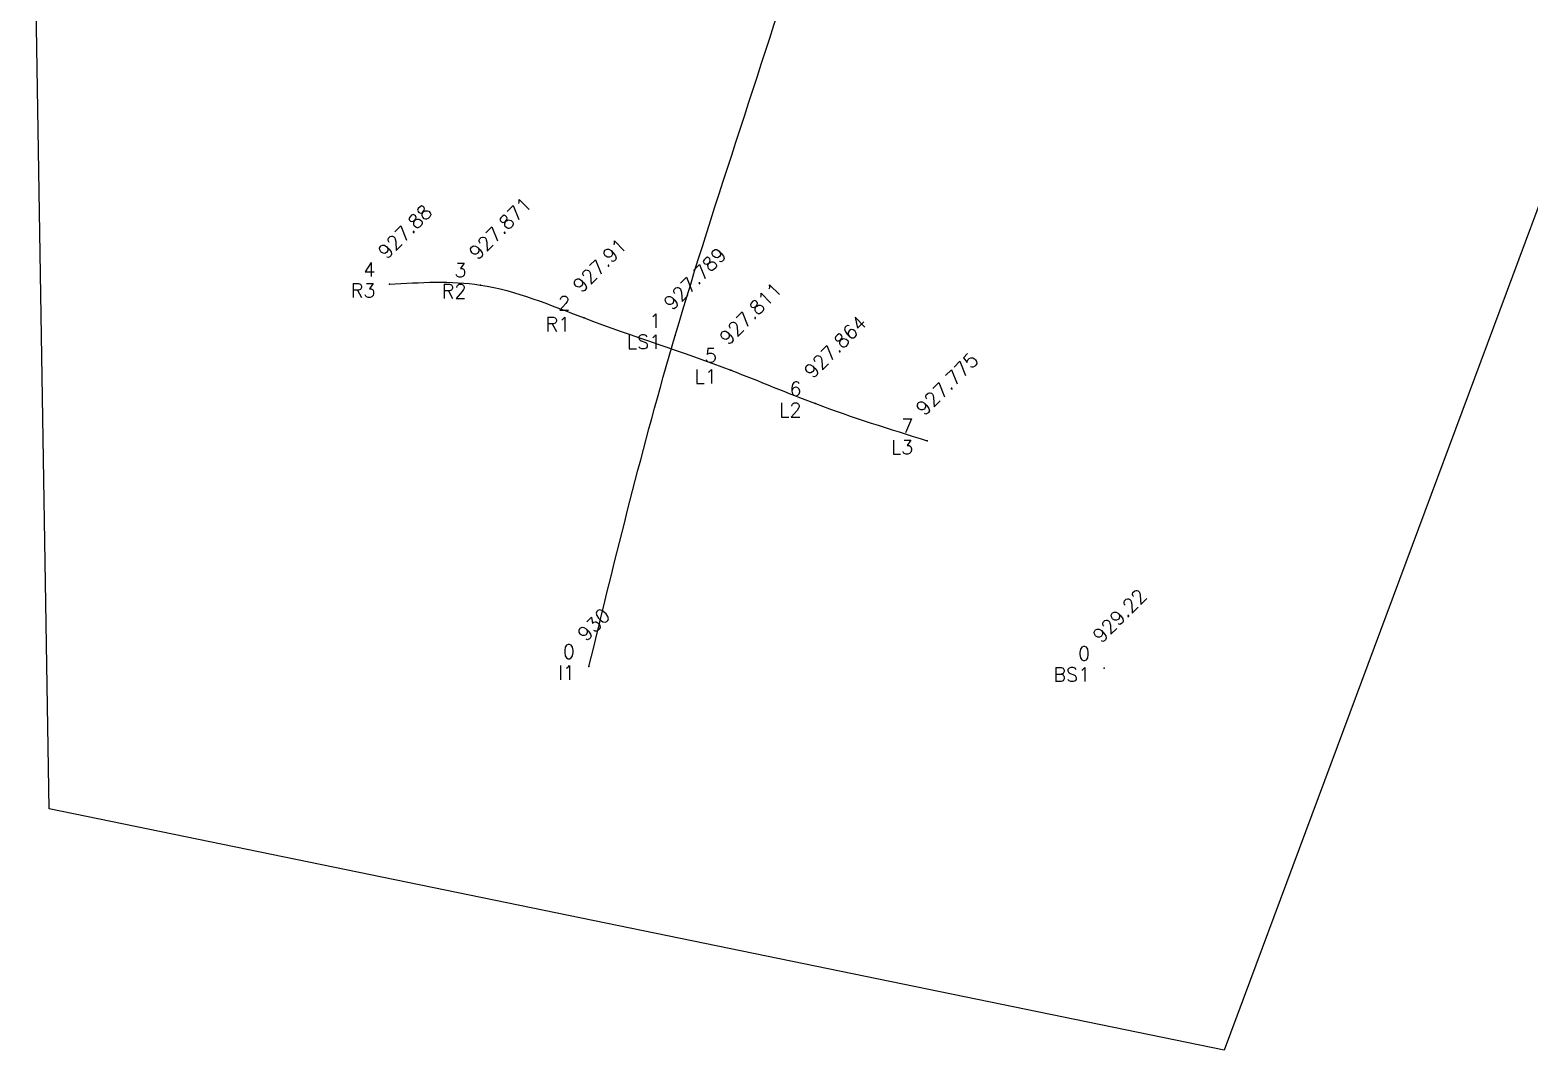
# Model space of a CAD drawing. Header units: millimetres. Extents: x 824502 to 1498685, y 1474633 to 1481826.
# Drawn here: x 1478918.06 to 1478944.72, y 1478921.18 to 1478939.32 of the extents above; entities that cross this region are included whole.
import ezdxf
from ezdxf.enums import TextEntityAlignment as Align

# ---------------------------------------------------------------- set-up
doc = ezdxf.new("R2010")
doc.units = ezdxf.units.MM
for name, color, linetype in [('Boundary', 6, 'Continuous'), ('Points', 7, 'Continuous'), ('Points-ELV', 6, 'Continuous'), ('Points-NUM', 4, 'Continuous'), ('Points-TXT', 3, 'Continuous')]:
    doc.layers.add(name, color=color, linetype=linetype)
doc.styles.add('ROMANS', font='romans.shx')

# ---------------------------------------------------------------- blocks, each defined once
blk = doc.blocks.new('POINTS')
at = {"layer": 'Points'}
blk.add_line((0, 0), (0, 0), dxfattribs=at)
blk.add_point((0, 0), dxfattribs=at)
at = {"layer": 'Points-ELV', "style": 'ROMANS'}
blk.add_attdef('ELEV', text='', height=1, rotation=45, dxfattribs=at).set_placement((0, 0), align=Align.BOTTOM_LEFT)
at = {"layer": 'Points-NUM', "style": 'ROMANS'}
blk.add_attdef('PTNUM', text='', height=1, dxfattribs=at).set_placement((0, 0), align=Align.BOTTOM_RIGHT)
at = {"layer": 'Points-TXT', "style": 'ROMANS'}
blk.add_attdef('DESC', text='', height=1, dxfattribs=at).set_placement((0, 0), align=Align.BOTTOM_RIGHT)

msp = doc.modelspace()

# ---------------------------------------------------------------- linework, layer by layer
for points in [[(1478928, 1478928, 930), (1478929.534, 1478933.886, 927.789), (1478931.874, 1478941.278, 925.836), (1478937.628, 1478963.439, 922.436), (1478940.734, 1478973.753, 919.499), (1478942.999, 1478987.351, 915.274), (1478948.85, 1478995.509, 914.296), (1478953.344, 1479011.703, 913.581), (1478958.789, 1479018.609, 913.905), (1478955.659, 1479027.632, 914.756), (1478958.585, 1479042.711, 922.659), (1478960.124, 1479055.388, 928.032)], [(1478924.451, 1478934.797, 927.88), (1478926.07, 1478934.783, 927.871), (1478927.916, 1478934.197, 927.91), (1478930.525, 1478933.267, 927.811), (1478932.031, 1478932.673, 927.864), (1478934.019, 1478932.013, 927.775)]]:
    msp.add_spline(points, degree=3)
at = {"layer": 'Boundary'}
msp.add_polyline3d([(1478951.318, 1479060.714, 0), (1478971.153, 1479059.26, 0), (1478966.702, 1479033.08, 0), (1478971.392, 1479020.191, 0), (1478966.871, 1479003.815, 0), (1478961.56, 1478985.406, 0), (1478951.167, 1478958.256, 0), (1478947.098, 1478942.106, 0), (1478939.3, 1478921.176, 0), (1478918.394, 1478925.468, 0), (1478918.055, 1478946.7, 0), (1478935.234, 1478998.018, 0), (1478943.716, 1479022.801, 0), (1478951.32, 1479060.716, 0)], dxfattribs=at)

# ---------------------------------------------------------------- block references
at = {"layer": 'Points', "linetype": 'Continuous'}
ref = msp.add_blockref('POINTS', (1478926.07, 1478934.783, 927.871), dxfattribs=at)
ref.add_attrib('PTNUM', '3', dxfattribs={"layer": 'Points-NUM', "height": 0.25, "style": 'ROMANS'}).set_placement((1478925.82, 1478934.846, 927.871), align=Align.BOTTOM_RIGHT)
ref.add_attrib('DESC', 'R2', dxfattribs={"layer": 'Points-TXT', "height": 0.25, "style": 'ROMANS'}).set_placement((1478925.82, 1478934.471, 927.871), align=Align.BOTTOM_RIGHT)
ref.add_attrib('ELEV', '927.871', dxfattribs={"layer": 'Points-ELV', "height": 0.25, "rotation": 45, "style": 'ROMANS'}).set_placement((1478926.07, 1478935.158, 927.871), align=Align.BOTTOM_LEFT)
ref = msp.add_blockref('POINTS', (1478926.07, 1478934.783, 927.871), dxfattribs=at)
ref.add_attrib('PTNUM', '3', dxfattribs={"layer": 'Points-NUM', "height": 0.25, "style": 'ROMANS'}).set_placement((1478925.82, 1478934.846, 927.871), align=Align.BOTTOM_RIGHT)
ref.add_attrib('DESC', 'R2', dxfattribs={"layer": 'Points-TXT', "height": 0.25, "style": 'ROMANS'}).set_placement((1478925.82, 1478934.471, 927.871), align=Align.BOTTOM_RIGHT)
ref.add_attrib('ELEV', '927.871', dxfattribs={"layer": 'Points-ELV', "height": 0.25, "rotation": 45, "style": 'ROMANS'}).set_placement((1478926.07, 1478935.158, 927.871), align=Align.BOTTOM_LEFT)
ref = msp.add_blockref('POINTS', (1478924.451, 1478934.797, 927.88), dxfattribs=at)
ref.add_attrib('PTNUM', '4', dxfattribs={"layer": 'Points-NUM', "height": 0.25, "style": 'ROMANS'}).set_placement((1478924.201, 1478934.86, 927.88), align=Align.BOTTOM_RIGHT)
ref.add_attrib('DESC', 'R3', dxfattribs={"layer": 'Points-TXT', "height": 0.25, "style": 'ROMANS'}).set_placement((1478924.201, 1478934.485, 927.88), align=Align.BOTTOM_RIGHT)
ref.add_attrib('ELEV', '927.88', dxfattribs={"layer": 'Points-ELV', "height": 0.25, "rotation": 45, "style": 'ROMANS'}).set_placement((1478924.451, 1478935.172, 927.88), align=Align.BOTTOM_LEFT)
ref = msp.add_blockref('POINTS', (1478924.451, 1478934.797, 927.88), dxfattribs=at)
ref.add_attrib('PTNUM', '4', dxfattribs={"layer": 'Points-NUM', "height": 0.25, "style": 'ROMANS'}).set_placement((1478924.201, 1478934.86, 927.88), align=Align.BOTTOM_RIGHT)
ref.add_attrib('DESC', 'R3', dxfattribs={"layer": 'Points-TXT', "height": 0.25, "style": 'ROMANS'}).set_placement((1478924.201, 1478934.485, 927.88), align=Align.BOTTOM_RIGHT)
ref.add_attrib('ELEV', '927.88', dxfattribs={"layer": 'Points-ELV', "height": 0.25, "rotation": 45, "style": 'ROMANS'}).set_placement((1478924.451, 1478935.172, 927.88), align=Align.BOTTOM_LEFT)
ref = msp.add_blockref('POINTS', (1478927.916, 1478934.197, 927.91), dxfattribs=at)
ref.add_attrib('PTNUM', '2', dxfattribs={"layer": 'Points-NUM', "height": 0.25, "style": 'ROMANS'}).set_placement((1478927.666, 1478934.259, 927.91), align=Align.BOTTOM_RIGHT)
ref.add_attrib('DESC', 'R1', dxfattribs={"layer": 'Points-TXT', "height": 0.25, "style": 'ROMANS'}).set_placement((1478927.666, 1478933.884, 927.91), align=Align.BOTTOM_RIGHT)
ref.add_attrib('ELEV', '927.91', dxfattribs={"layer": 'Points-ELV', "height": 0.25, "rotation": 45, "style": 'ROMANS'}).set_placement((1478927.916, 1478934.572, 927.91), align=Align.BOTTOM_LEFT)
ref = msp.add_blockref('POINTS', (1478927.916, 1478934.197, 927.91), dxfattribs=at)
ref.add_attrib('PTNUM', '2', dxfattribs={"layer": 'Points-NUM', "height": 0.25, "style": 'ROMANS'}).set_placement((1478927.666, 1478934.259, 927.91), align=Align.BOTTOM_RIGHT)
ref.add_attrib('DESC', 'R1', dxfattribs={"layer": 'Points-TXT', "height": 0.25, "style": 'ROMANS'}).set_placement((1478927.666, 1478933.884, 927.91), align=Align.BOTTOM_RIGHT)
ref.add_attrib('ELEV', '927.91', dxfattribs={"layer": 'Points-ELV', "height": 0.25, "rotation": 45, "style": 'ROMANS'}).set_placement((1478927.916, 1478934.572, 927.91), align=Align.BOTTOM_LEFT)
ref = msp.add_blockref('POINTS', (1478929.534, 1478933.886, 927.789), dxfattribs=at)
ref.add_attrib('PTNUM', '1', dxfattribs={"layer": 'Points-NUM', "height": 0.25, "style": 'ROMANS'}).set_placement((1478929.284, 1478933.948, 927.789), align=Align.BOTTOM_RIGHT)
ref.add_attrib('DESC', 'LS1', dxfattribs={"layer": 'Points-TXT', "height": 0.25, "style": 'ROMANS'}).set_placement((1478929.284, 1478933.573, 927.789), align=Align.BOTTOM_RIGHT)
ref.add_attrib('ELEV', '927.789', dxfattribs={"layer": 'Points-ELV', "height": 0.25, "rotation": 45, "style": 'ROMANS'}).set_placement((1478929.534, 1478934.261, 927.789), align=Align.BOTTOM_LEFT)
ref = msp.add_blockref('POINTS', (1478929.534, 1478933.886, 927.789), dxfattribs=at)
ref.add_attrib('PTNUM', '1', dxfattribs={"layer": 'Points-NUM', "height": 0.25, "style": 'ROMANS'}).set_placement((1478929.284, 1478933.948, 927.789), align=Align.BOTTOM_RIGHT)
ref.add_attrib('DESC', 'LS1', dxfattribs={"layer": 'Points-TXT', "height": 0.25, "style": 'ROMANS'}).set_placement((1478929.284, 1478933.573, 927.789), align=Align.BOTTOM_RIGHT)
ref.add_attrib('ELEV', '927.789', dxfattribs={"layer": 'Points-ELV', "height": 0.25, "rotation": 45, "style": 'ROMANS'}).set_placement((1478929.534, 1478934.261, 927.789), align=Align.BOTTOM_LEFT)
ref = msp.add_blockref('POINTS', (1478930.525, 1478933.267, 927.811), dxfattribs=at)
ref.add_attrib('PTNUM', '5', dxfattribs={"layer": 'Points-NUM', "height": 0.25, "style": 'ROMANS'}).set_placement((1478930.275, 1478933.329, 927.811), align=Align.BOTTOM_RIGHT)
ref.add_attrib('DESC', 'L1', dxfattribs={"layer": 'Points-TXT', "height": 0.25, "style": 'ROMANS'}).set_placement((1478930.275, 1478932.954, 927.811), align=Align.BOTTOM_RIGHT)
ref.add_attrib('ELEV', '927.811', dxfattribs={"layer": 'Points-ELV', "height": 0.25, "rotation": 45, "style": 'ROMANS'}).set_placement((1478930.525, 1478933.642, 927.811), align=Align.BOTTOM_LEFT)
ref = msp.add_blockref('POINTS', (1478930.525, 1478933.267, 927.811), dxfattribs=at)
ref.add_attrib('PTNUM', '5', dxfattribs={"layer": 'Points-NUM', "height": 0.25, "style": 'ROMANS'}).set_placement((1478930.275, 1478933.329, 927.811), align=Align.BOTTOM_RIGHT)
ref.add_attrib('DESC', 'L1', dxfattribs={"layer": 'Points-TXT', "height": 0.25, "style": 'ROMANS'}).set_placement((1478930.275, 1478932.954, 927.811), align=Align.BOTTOM_RIGHT)
ref.add_attrib('ELEV', '927.811', dxfattribs={"layer": 'Points-ELV', "height": 0.25, "rotation": 45, "style": 'ROMANS'}).set_placement((1478930.525, 1478933.642, 927.811), align=Align.BOTTOM_LEFT)
ref = msp.add_blockref('POINTS', (1478932.031, 1478932.673, 927.864), dxfattribs=at)
ref.add_attrib('PTNUM', '6', dxfattribs={"layer": 'Points-NUM', "height": 0.25, "style": 'ROMANS'}).set_placement((1478931.781, 1478932.735, 927.864), align=Align.BOTTOM_RIGHT)
ref.add_attrib('DESC', 'L2', dxfattribs={"layer": 'Points-TXT', "height": 0.25, "style": 'ROMANS'}).set_placement((1478931.781, 1478932.36, 927.864), align=Align.BOTTOM_RIGHT)
ref.add_attrib('ELEV', '927.864', dxfattribs={"layer": 'Points-ELV', "height": 0.25, "rotation": 45, "style": 'ROMANS'}).set_placement((1478932.031, 1478933.048, 927.864), align=Align.BOTTOM_LEFT)
ref = msp.add_blockref('POINTS', (1478932.031, 1478932.673, 927.864), dxfattribs=at)
ref.add_attrib('PTNUM', '6', dxfattribs={"layer": 'Points-NUM', "height": 0.25, "style": 'ROMANS'}).set_placement((1478931.781, 1478932.735, 927.864), align=Align.BOTTOM_RIGHT)
ref.add_attrib('DESC', 'L2', dxfattribs={"layer": 'Points-TXT', "height": 0.25, "style": 'ROMANS'}).set_placement((1478931.781, 1478932.36, 927.864), align=Align.BOTTOM_RIGHT)
ref.add_attrib('ELEV', '927.864', dxfattribs={"layer": 'Points-ELV', "height": 0.25, "rotation": 45, "style": 'ROMANS'}).set_placement((1478932.031, 1478933.048, 927.864), align=Align.BOTTOM_LEFT)
ref = msp.add_blockref('POINTS', (1478934.019, 1478932.013, 927.775), dxfattribs=at)
ref.add_attrib('PTNUM', '7', dxfattribs={"layer": 'Points-NUM', "height": 0.25, "style": 'ROMANS'}).set_placement((1478933.769, 1478932.076, 927.775), align=Align.BOTTOM_RIGHT)
ref.add_attrib('DESC', 'L3', dxfattribs={"layer": 'Points-TXT', "height": 0.25, "style": 'ROMANS'}).set_placement((1478933.769, 1478931.701, 927.775), align=Align.BOTTOM_RIGHT)
ref.add_attrib('ELEV', '927.775', dxfattribs={"layer": 'Points-ELV', "height": 0.25, "rotation": 45, "style": 'ROMANS'}).set_placement((1478934.019, 1478932.388, 927.775), align=Align.BOTTOM_LEFT)
ref = msp.add_blockref('POINTS', (1478934.019, 1478932.013, 927.775), dxfattribs=at)
ref.add_attrib('PTNUM', '7', dxfattribs={"layer": 'Points-NUM', "height": 0.25, "style": 'ROMANS'}).set_placement((1478933.769, 1478932.076, 927.775), align=Align.BOTTOM_RIGHT)
ref.add_attrib('DESC', 'L3', dxfattribs={"layer": 'Points-TXT', "height": 0.25, "style": 'ROMANS'}).set_placement((1478933.769, 1478931.701, 927.775), align=Align.BOTTOM_RIGHT)
ref.add_attrib('ELEV', '927.775', dxfattribs={"layer": 'Points-ELV', "height": 0.25, "rotation": 45, "style": 'ROMANS'}).set_placement((1478934.019, 1478932.388, 927.775), align=Align.BOTTOM_LEFT)
ref = msp.add_blockref('POINTS', (1478937.165, 1478927.968, 929.22), dxfattribs=at)
ref.add_attrib('PTNUM', '0', dxfattribs={"layer": 'Points-NUM', "height": 0.25, "style": 'ROMANS'}).set_placement((1478936.915, 1478928.031, 929.22), align=Align.BOTTOM_RIGHT)
ref.add_attrib('DESC', 'BS1', dxfattribs={"layer": 'Points-TXT', "height": 0.25, "style": 'ROMANS'}).set_placement((1478936.915, 1478927.656, 929.22), align=Align.BOTTOM_RIGHT)
ref.add_attrib('ELEV', '929.22', dxfattribs={"layer": 'Points-ELV', "height": 0.25, "rotation": 45, "style": 'ROMANS'}).set_placement((1478937.165, 1478928.343, 929.22), align=Align.BOTTOM_LEFT)
ref = msp.add_blockref('POINTS', (1478937.165, 1478927.968, 929.22), dxfattribs=at)
ref.add_attrib('PTNUM', '0', dxfattribs={"layer": 'Points-NUM', "height": 0.25, "style": 'ROMANS'}).set_placement((1478936.915, 1478928.031, 929.22), align=Align.BOTTOM_RIGHT)
ref.add_attrib('DESC', 'BS1', dxfattribs={"layer": 'Points-TXT', "height": 0.25, "style": 'ROMANS'}).set_placement((1478936.915, 1478927.656, 929.22), align=Align.BOTTOM_RIGHT)
ref.add_attrib('ELEV', '929.22', dxfattribs={"layer": 'Points-ELV', "height": 0.25, "rotation": 45, "style": 'ROMANS'}).set_placement((1478937.165, 1478928.343, 929.22), align=Align.BOTTOM_LEFT)
ref = msp.add_blockref('POINTS', (1478928, 1478928, 930), dxfattribs=at)
ref.add_attrib('PTNUM', '0', dxfattribs={"layer": 'Points-NUM', "height": 0.25, "style": 'ROMANS'}).set_placement((1478927.75, 1478928.062, 930), align=Align.BOTTOM_RIGHT)
ref.add_attrib('DESC', 'I1', dxfattribs={"layer": 'Points-TXT', "height": 0.25, "style": 'ROMANS'}).set_placement((1478927.75, 1478927.688, 930), align=Align.BOTTOM_RIGHT)
ref.add_attrib('ELEV', '930', dxfattribs={"layer": 'Points-ELV', "height": 0.25, "rotation": 45, "style": 'ROMANS'}).set_placement((1478928, 1478928.375, 930), align=Align.BOTTOM_LEFT)
ref = msp.add_blockref('POINTS', (1478928, 1478928, 930), dxfattribs=at)
ref.add_attrib('PTNUM', '0', dxfattribs={"layer": 'Points-NUM', "height": 0.25, "style": 'ROMANS'}).set_placement((1478927.75, 1478928.062, 930), align=Align.BOTTOM_RIGHT)
ref.add_attrib('DESC', 'I1', dxfattribs={"layer": 'Points-TXT', "height": 0.25, "style": 'ROMANS'}).set_placement((1478927.75, 1478927.688, 930), align=Align.BOTTOM_RIGHT)
ref.add_attrib('ELEV', '930', dxfattribs={"layer": 'Points-ELV', "height": 0.25, "rotation": 45, "style": 'ROMANS'}).set_placement((1478928, 1478928.375, 930), align=Align.BOTTOM_LEFT)

doc.saveas('drawing.dxf')
